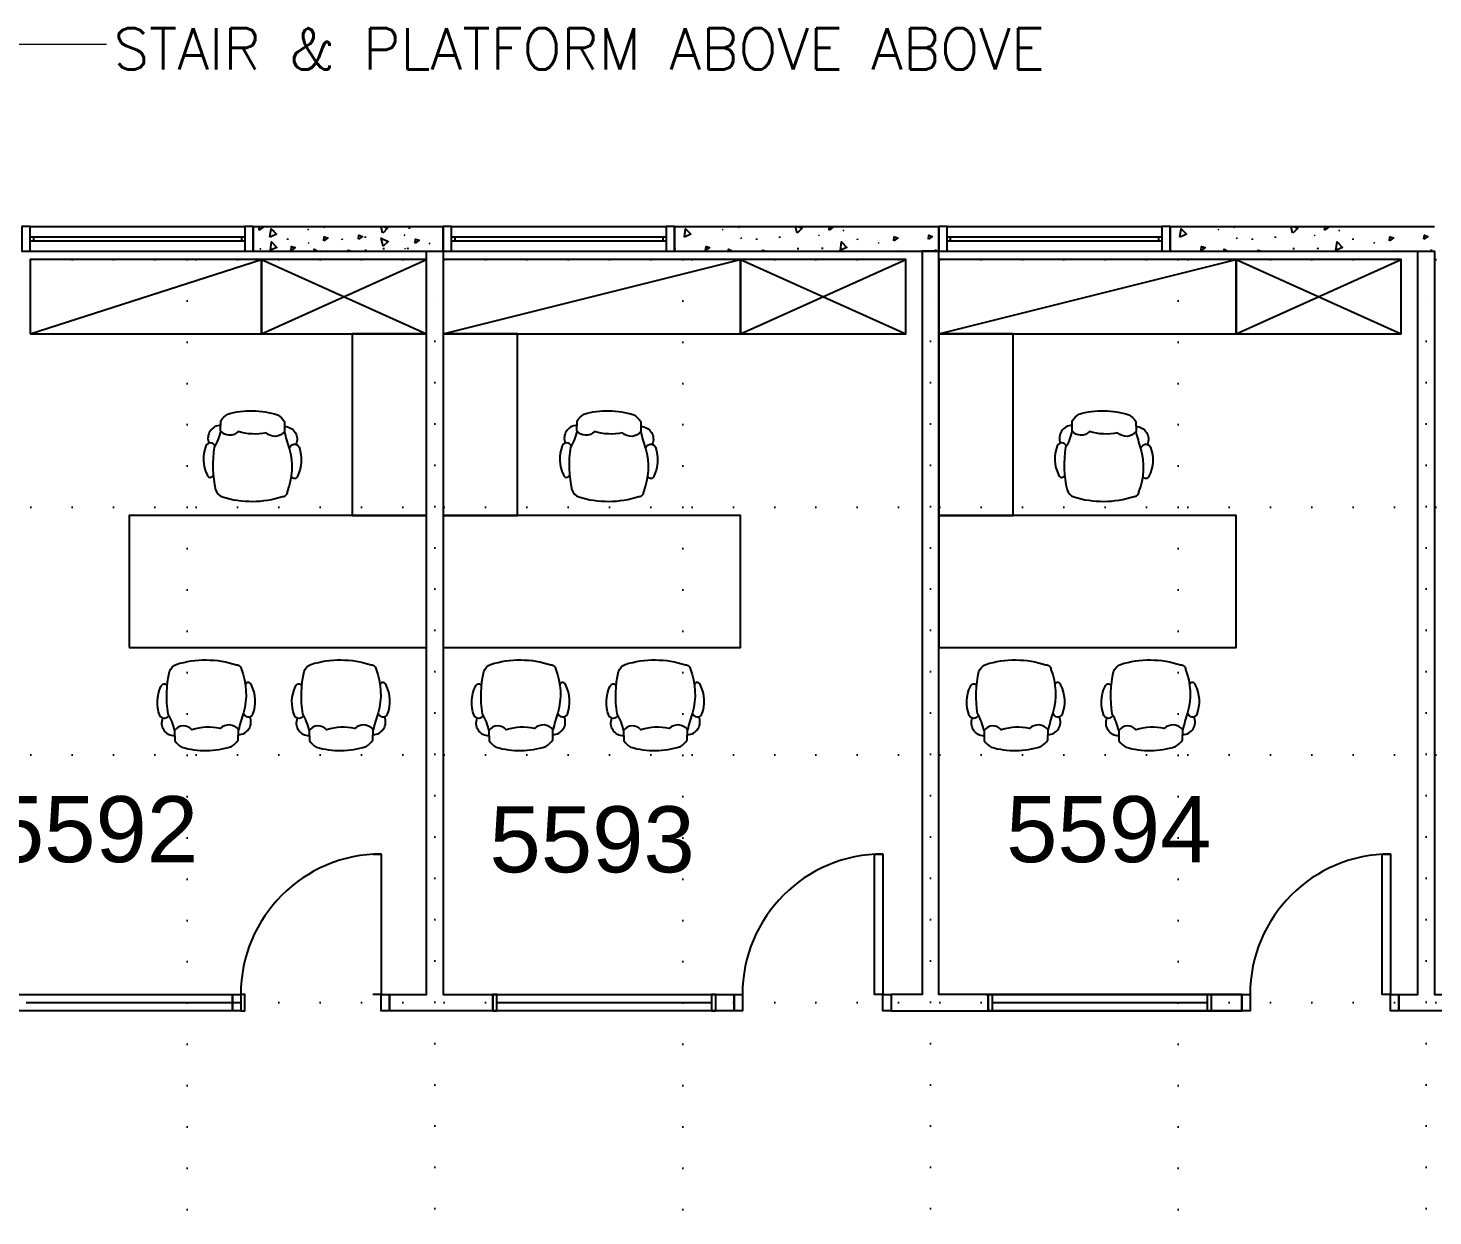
# Model space of a CAD drawing. Extents: x -68523 to 336700, y -113452 to 119396.
# Drawn here: x 199287 to 207791, y 25759 to 32951 of the extents above; entities that cross this region are included whole.
import ezdxf
from ezdxf.enums import TextEntityAlignment as Align

# ---------------------------------------------------------------- set-up
doc = ezdxf.new("R2010")
doc.units = 0
doc.header["$LTSCALE"] = 1000
doc.header["$MEASUREMENT"] = 0
doc.linetypes.add('S3144a$0$DOT', pattern=[0.25, 0, -0.25])
for name, color, linetype in [('chair', 3, 'CONTINUOUS'), ('Layer1', 1, 'CONTINUOUS'), ('N-DOOR', 7, 'CONTINUOUS'), ('n-wall', 3, 'CONTINUOUS'), ('Rm-No-New', 3, 'CONTINUOUS'), ('S3144a$0$-14', 7, 'CONTINUOUS'), ('S3144a$0$-3', 7, 'CONTINUOUS'), ('S3144a$0$-5', 7, 'CONTINUOUS'), ('S3144a$0$20', 7, 'CONTINUOUS'), ('S3144a$0$4', 7, 'CONTINUOUS')]:
    doc.layers.add(name, color=color, linetype=linetype)
doc.layers.add('S3144a$0$LP - Loose Furniture', color=1, linetype='CONTINUOUS', lineweight=9)
doc.styles.add('S3144a$0$ROMANS', font='romans')
doc.styles.add('T1', font='arial.ttf')

# ---------------------------------------------------------------- blocks, each defined once
blk = doc.blocks.new('Chair')
at = {"layer": 'chair'}
for points in [[(695.8, 241.3, -0.08073), (735, 341.8, 0.095163), (726.6, 599.8, 0.186837), (685.4, 642.2, 0.154629), (321.2, 639.4, 0.427425), (291.5, 611.7, 0.165672), (279, 349.1, -0.020853), (308.4, 245.3, -3.794507)], [(279, 349.1, -0.744345), (221.2, 340.7, -0.209175), (230.8, 516.3, -0.689638), (267.4, 521.3, -0.689638)], [(730.1, 333.1, 0.635952), (785.3, 332.5, 0.209175), (778.1, 508.2, 0.734215), (740.5, 511.7)], [(309.2, 215.7, -0.534567), (239.9, 324.4, 0.608356)], [(695.6, 208.7, 0.534567), (766.3, 316.5, -0.608356)]]:
    blk.add_lwpolyline(points, format="xyb", dxfattribs=at)
blk.add_lwpolyline([(695.8, 241.3), (694.6, 181.2, -0.117598), (653.2, 140.9, -0.149873), (352, 144.5, -0.121311), (309.9, 186), (308.4, 245.3, -0.463458), (420.2, 253.6, -0.132891), (590.6, 245.8, -0.488609), (695.8, 241.3)], format="xyb", close=True, dxfattribs=at)

msp = doc.modelspace()

# ---------------------------------------------------------------- linework, layer by layer
at = {"layer": 'Layer1'}
for p, q in [((199300, 31100), (200700, 31550)), ((200700, 31100), (201700, 31550)), ((200700, 31550), (201700, 31100)), ((201800, 31100), (203600, 31550)), ((203600, 31100), (204600, 31550)), ((203600, 31550), (204600, 31100)), ((204800, 31100), (206600, 31550)), ((206600, 31100), (207600, 31550)), ((206600, 31550), (207600, 31100))]:
    msp.add_line(p, q, dxfattribs=at)
for points in [[(199300, 31100), (200700, 31100), (200700, 31550), (199300, 31550)], [(200700, 31100), (201700, 31100), (201700, 31550), (200700, 31550)], [(201800, 31100), (203600, 31100), (203600, 31550), (201800, 31550)], [(203600, 31100), (204600, 31100), (204600, 31550), (203600, 31550)], [(204800, 31100), (206600, 31100), (206600, 31550), (204800, 31550)], [(206600, 31100), (207600, 31100), (207600, 31550), (206600, 31550)], [(201250, 30000), (201700, 30000), (201700, 31100), (201250, 31100)], [(201800, 30000), (202250, 30000), (202250, 31100), (201800, 31100)], [(204800, 30000), (205250, 30000), (205250, 31100), (204800, 31100)], [(199900, 29200), (201700, 29200), (201700, 30000), (199900, 30000)], [(201800, 29200), (203600, 29200), (203600, 30000), (201800, 30000)], [(204800, 29200), (206600, 29200), (206600, 30000), (204800, 30000)]]:
    msp.add_lwpolyline(points, close=True, dxfattribs=at)
at = {"layer": 'N-DOOR', "color": 7, "linetype": 'Continuous'}
msp.add_lwpolyline([(201375, 27948.5), (201375, 27950), (201425, 27950), (201425, 27100), (201375, 27100)], dxfattribs=at)
for points in [[(204461.3, 27100), (204411.3, 27100), (204411.3, 27950), (204461.3, 27950)], [(207534.4, 27100), (207484.4, 27100), (207484.4, 27950), (207534.4, 27950)], [(200525, 27100), (200575, 27100), (200575, 27000), (200525, 27000)], [(201425, 27100), (201475, 27100), (201475, 27000), (201425, 27000)], [(203561.3, 27100), (203611.3, 27100), (203611.3, 27000), (203561.3, 27000)], [(204461.3, 27100), (204511.3, 27100), (204511.3, 27000), (204461.3, 27000)], [(206634.4, 27100), (206684.4, 27100), (206684.4, 27000), (206634.4, 27000)], [(207534.4, 27100), (207584.4, 27100), (207584.4, 27000), (207534.4, 27000)]]:
    msp.add_lwpolyline(points, close=True, dxfattribs=at)
for centre in [(201425, 27100), (204461.3, 27100), (207534.4, 27100)]:
    msp.add_arc(centre, 850, 90, 180, dxfattribs=at)
at = {"layer": 'n-wall', "color": 1, "linetype": 'Continuous'}
for p, q in [((199275, 27050), (200575, 27050)), ((202125, 27050), (203425, 27050)), ((205125, 27050), (206425, 27050))]:
    msp.add_line(p, q, dxfattribs=at)
at = {"layer": 'n-wall', "linetype": 'Continuous'}
for p, q in [((202100, 27000), (202100, 27100)), ((202125, 27000), (202125, 27100)), ((205100, 27000), (205100, 27100)), ((205125, 27000), (205125, 27100)), ((206634.4, 27000), (206334.4, 27000))]:
    msp.add_line(p, q, dxfattribs=at)
for points in [[(201700, 31600), (201800, 31600), (201800, 27100), (203561.3, 27100), (203561.3, 27000), (201800, 27000), (201700, 27000), (201475, 27000), (201475, 27100), (201700, 27100)], [(204800, 27000), (206634.4, 27000), (206634.4, 27100), (204800, 27100), (204800, 31600), (204700, 31600), (204700, 27100), (204511.3, 27100), (204511.3, 27000)], [(202100, 27000), (202125, 27000), (202125, 27100), (202100, 27100)], [(205100, 27000), (205125, 27000), (205125, 27100), (205100, 27100)]]:
    msp.add_lwpolyline(points, close=True, dxfattribs=at)
for points in [[(207815.1, 27000), (207584.4, 27000), (207584.4, 27100), (207700, 27099.9), (207700, 31600), (207800, 31600), (207800, 27100), (209525, 27100), (209525, 27000), (207815.1, 27000)], [(198950, 27100), (200525, 27100), (200525, 27000), (198950, 27000)], [(202011, 27100), (203561.3, 27100), (203561.3, 27000), (202020.4, 27000)], [(205084.1, 27100), (206634.4, 27100), (206634.4, 27000), (205093.5, 27000)]]:
    msp.add_lwpolyline(points, dxfattribs=at)
at = {"layer": 'n-wall', "color": 1, "linetype": 'Continuous'}
for points in [[(200575, 27000), (200600, 27000), (200600, 27100), (200575, 27100)], [(203425, 27000), (203450, 27000), (203450, 27100), (203425, 27100)], [(206425, 27000), (206450, 27000), (206450, 27100), (206425, 27100)]]:
    msp.add_lwpolyline(points, close=True, dxfattribs=at)
at = {"layer": 'S3144a$0$-3', "color": 9, "linetype": 'Continuous'}
for p, q in [((200650, 31750), (201800, 31750)), ((200650, 31750), (200650, 31600)), ((201800, 31600), (201800, 31750)), ((203200, 31750), (203200, 31600)), ((203200, 31750), (204800, 31750)), ((204800, 31600), (204800, 31750)), ((206200, 31750), (206200, 31600)), ((206200, 31750), (207800, 31750)), ((200650, 31600), (201800, 31600)), ((203200, 31600), (204800, 31600)), ((206200, 31600), (207800, 31600))]:
    msp.add_line(p, q, dxfattribs=at)
at = {"layer": 'S3144a$0$-5', "color": 9, "linetype": 'Continuous'}
for p, q in [((199300, 31750), (200600, 31750)), ((201850, 31750), (203150, 31750)), ((204850, 31750), (206150, 31750)), ((199300, 31687.5), (200600, 31687.5)), ((199300, 31662.5), (200600, 31662.5)), ((199320, 31687.5), (199320, 31662.5)), ((200580, 31687.5), (200580, 31662.5)), ((201850, 31687.5), (203150, 31687.5)), ((201850, 31662.5), (203150, 31662.5)), ((201870, 31687.5), (201870, 31662.5)), ((203130, 31687.5), (203130, 31662.5)), ((204850, 31687.5), (206150, 31687.5)), ((204850, 31662.5), (206150, 31662.5)), ((204870, 31687.5), (204870, 31662.5)), ((206130, 31687.5), (206130, 31662.5)), ((199300, 31600), (200600, 31600)), ((201850, 31600), (203150, 31600)), ((204850, 31600), (206150, 31600))]:
    msp.add_line(p, q, dxfattribs=at)
for points in [[(199300, 31750), (199250, 31750), (199250, 31600), (199300, 31600)], [(200650, 31750), (200600, 31750), (200600, 31600), (200650, 31600)], [(201850, 31750), (201800, 31750), (201800, 31600), (201850, 31600)], [(203200, 31750), (203150, 31750), (203150, 31600), (203200, 31600)], [(204850, 31750), (204800, 31750), (204800, 31600), (204850, 31600)], [(206200, 31750), (206150, 31750), (206150, 31600), (206200, 31600)]]:
    msp.add_lwpolyline(points, close=True, dxfattribs=at)
at = {"layer": 'S3144a$0$20', "color": 9, "linetype": 'Continuous'}
for p, q in [((200686, 31728), (200688.2, 31750)), ((200770, 31727.9), (200775.1, 31724.1)), ((200856, 31747.8), (200856.2, 31750)), ((200979.7, 31732.4), (200984.9, 31728.6)), ((201075.3, 31742.6), (201076, 31750)), ((201085, 31750), (201075.3, 31742.6)), ((201433.5, 31708.2), (201424.6, 31750)), ((201500.5, 31750), (201503.8, 31743.5)), ((201596.5, 31735.6), (201597.1, 31744.3)), ((201735.8, 31747.5), (201736, 31750)), ((203364.8, 31747.8), (203365, 31750)), ((203488.5, 31732.4), (203493.7, 31728.6)), ((203584.1, 31742.6), (203584.8, 31750)), ((203593.8, 31750), (203584.1, 31742.6)), ((203942.3, 31708.2), (203933.4, 31750)), ((204136, 31728), (204138.2, 31750)), ((204220, 31727.9), (204225.1, 31724.1)), ((206364.8, 31747.8), (206365, 31750)), ((206488.5, 31732.4), (206493.7, 31728.6)), ((206584.1, 31742.6), (206584.8, 31750)), ((206593.8, 31750), (206584.1, 31742.6)), ((206942.3, 31708.2), (206933.4, 31750)), ((207136, 31728), (207138.2, 31750)), ((207220, 31727.9), (207225.1, 31724.1)), ((200858.9, 31668.4), (200859.5, 31677.1)), ((200982.6, 31653), (200987.8, 31649.2)), ((201093.2, 31683), (201096.8, 31675.8)), ((201189.6, 31667.9), (201190.2, 31676.7)), ((201328.9, 31679.9), (201329.5, 31688.6)), ((201562.9, 31698), (201568, 31694.2)), ((201714.1, 31648.5), (201719.2, 31644.7)), ((203602, 31683), (203605.6, 31675.8)), ((203698.4, 31667.9), (203699, 31676.7)), ((203837.7, 31679.9), (203838.3, 31688.6)), ((204071.7, 31698), (204076.8, 31694.2)), ((204308.9, 31668.4), (204309.5, 31677.1)), ((204432.6, 31653), (204437.8, 31649.2)), ((206602, 31683), (206605.6, 31675.8)), ((206698.4, 31667.9), (206699, 31676.7)), ((206837.7, 31679.9), (206838.3, 31688.6)), ((207071.7, 31698), (207076.8, 31694.2)), ((207308.9, 31668.4), (207309.5, 31677.1)), ((207432.6, 31653), (207437.8, 31649.2)), ((201096.1, 31603.6), (201097.9, 31600)), ((201331.8, 31600.5), (201332.4, 31609.2)), ((201440, 31610.7), (201440.6, 31619.5)), ((201565.8, 31618.6), (201570.9, 31614.8)), ((201586.8, 31612.5), (201587.4, 31621.2)), ((203948.8, 31610.7), (203949.4, 31619.5)), ((204095.6, 31612.5), (204096.2, 31621.2)), ((204546.1, 31603.6), (204547.9, 31600)), ((204781.8, 31600.5), (204782.4, 31609.2)), ((206948.8, 31610.7), (206949.4, 31619.5)), ((207095.6, 31612.5), (207096.2, 31621.2)), ((207546.1, 31603.6), (207547.9, 31600)), ((207781.8, 31600.5), (207782.4, 31609.2))]:
    msp.add_line(p, q, dxfattribs=at)
for points in [[(200696.7, 31750), (200709.7, 31746.1), (200686, 31728)], [(200751.5, 31684.3), (200758.6, 31735), (200790.4, 31702.2), (200752.4, 31684.6)], [(201439.9, 31750), (201463.9, 31738.3), (201434.2, 31708.8)], [(203260.3, 31684.3), (203267.4, 31735), (203299.2, 31702.2), (203261.2, 31684.6)], [(203948.7, 31750), (203972.7, 31738.3), (203943, 31708.8)], [(204146.7, 31750), (204159.7, 31746.1), (204136, 31728)], [(206260.3, 31684.3), (206267.4, 31735), (206299.2, 31702.2), (206261.2, 31684.6)], [(206948.7, 31750), (206972.7, 31738.3), (206943, 31708.8)], [(207146.7, 31750), (207159.7, 31746.1), (207136, 31728)], [(200754.4, 31604.9), (200761.5, 31655.6), (200793.3, 31622.8), (200755.3, 31605.2)], [(201078.2, 31663.2), (201080.6, 31687.7), (201101.8, 31681.2), (201078.2, 31663.2)], [(201287.1, 31671.7), (201289.6, 31696.2), (201310.8, 31689.7), (201287.1, 31671.7)], [(201436.4, 31628.8), (201425.7, 31678.9), (201466.8, 31658.9), (201437.1, 31629.4)], [(201630.1, 31648.6), (201632.5, 31673.1), (201653.8, 31666.6), (201630.1, 31648.6)], [(204204.4, 31604.9), (204211.5, 31655.6), (204243.3, 31622.8), (204205.3, 31605.2)], [(204528.2, 31663.2), (204530.6, 31687.7), (204551.8, 31681.2), (204528.2, 31663.2)], [(204737.1, 31671.7), (204739.6, 31696.2), (204760.8, 31689.7), (204737.1, 31671.7)], [(207204.4, 31604.9), (207211.5, 31655.6), (207243.3, 31622.8), (207205.3, 31605.2)], [(207528.2, 31663.2), (207530.6, 31687.7), (207551.8, 31681.2), (207528.2, 31663.2)], [(207737.1, 31671.7), (207739.6, 31696.2), (207760.8, 31689.7), (207737.1, 31671.7)], [(200691.2, 31614.7), (200694.9, 31613.6), (200691.2, 31610.8)], [(200880.2, 31604), (200882.6, 31628.5), (200903.8, 31622.1), (200880.2, 31604)], [(201021.1, 31600), (201018.7, 31611.2), (201041.8, 31600)], [(201225, 31600), (201225.6, 31605.4), (201243.5, 31600)], [(203200, 31614.7), (203203.7, 31613.6), (203200, 31610.8)], [(203389, 31604), (203391.4, 31628.5), (203412.6, 31622.1), (203389, 31604)], [(203529.9, 31600), (203527.5, 31611.2), (203550.6, 31600)], [(203733.8, 31600), (203734.4, 31605.4), (203752.3, 31600)], [(206200, 31614.7), (206203.7, 31613.6), (206200, 31610.8)], [(206389, 31604), (206391.4, 31628.5), (206412.6, 31622.1), (206389, 31604)], [(206529.9, 31600), (206527.5, 31611.2), (206550.6, 31600)], [(206733.8, 31600), (206734.4, 31605.4), (206752.3, 31600)]]:
    msp.add_lwpolyline(points, dxfattribs=at)
at = {"layer": 'S3144a$0$4', "color": 7, "linetype": 'S3144a$0$DOT'}
for p, q in [((186800, 31550), (234750, 31550)), ((200250, 31550), (200250, 18050)), ((201750, 18050), (201750, 31550)), ((203250, 31550), (203250, 18050)), ((204750, 18050), (204750, 31550)), ((204750, 18050), (204750, 31550)), ((204750, 18050), (204750, 31550)), ((206250, 31550), (206250, 18050)), ((207750, 18050), (207750, 31550)), ((186800, 30050), (234750, 30050)), ((186800, 28550), (234750, 28550)), ((186800, 27050), (234750, 27050))]:
    msp.add_line(p, q, dxfattribs=at)
at = {"layer": 'S3144a$0$4', "linetype": 'S3144a$0$DOT'}
for p, q in [((186800, 31550), (234750, 31550)), ((200250, 31550), (200250, 18050)), ((201750, 18050), (201750, 31550)), ((203250, 31550), (203250, 18050)), ((204750, 18050), (204750, 31550)), ((204750, 18050), (204750, 31550)), ((204750, 18050), (204750, 31550)), ((206250, 31550), (206250, 18050)), ((207750, 18050), (207750, 31550)), ((186800, 30050), (234750, 30050)), ((186800, 28550), (234750, 28550)), ((186800, 27050), (234750, 27050))]:
    msp.add_line(p, q, dxfattribs=at)
at = {"layer": 'S3144a$0$LP - Loose Furniture'}
msp.add_line((198525, 32854.2), (199762.1, 32854.2), dxfattribs=at)

# ---------------------------------------------------------------- block references
at = {"layer": 'Layer1', "rotation": 180}
for p in [(201148.9, 30754.2), (203305.8, 30754.2), (206302.9, 30754.2)]:
    msp.add_blockref('Chair', p, dxfattribs=at)
at = {"layer": 'Layer1', "xscale": -1}
for p in [(200870, 28456.2), (201685, 28456.2), (202772.9, 28456.2), (203587.9, 28456.2), (205770, 28456.2), (206585, 28456.2)]:
    msp.add_blockref('Chair', p, dxfattribs=at)

# ---------------------------------------------------------------- texts
at = {"layer": 'Rm-No-New', "style": 'T1'}
for s, p in [('5592', (199074.1, 27900.4)), ('5593', (202080.2, 27839.1)), ('5594', (205207.7, 27900.4))]:
    msp.add_text(s, height=400, dxfattribs=at).set_placement(p)
at = {"layer": 'S3144a$0$-14', "color": 1, "linetype": 'Continuous', "style": 'S3144a$0$ROMANS'}
msp.add_text('STAIR & PLATFORM ABOVE ABOVE', height=250, dxfattribs=at).set_placement((199805.2, 32825.7), align=Align.MIDDLE_LEFT)

doc.saveas('drawing.dxf')
